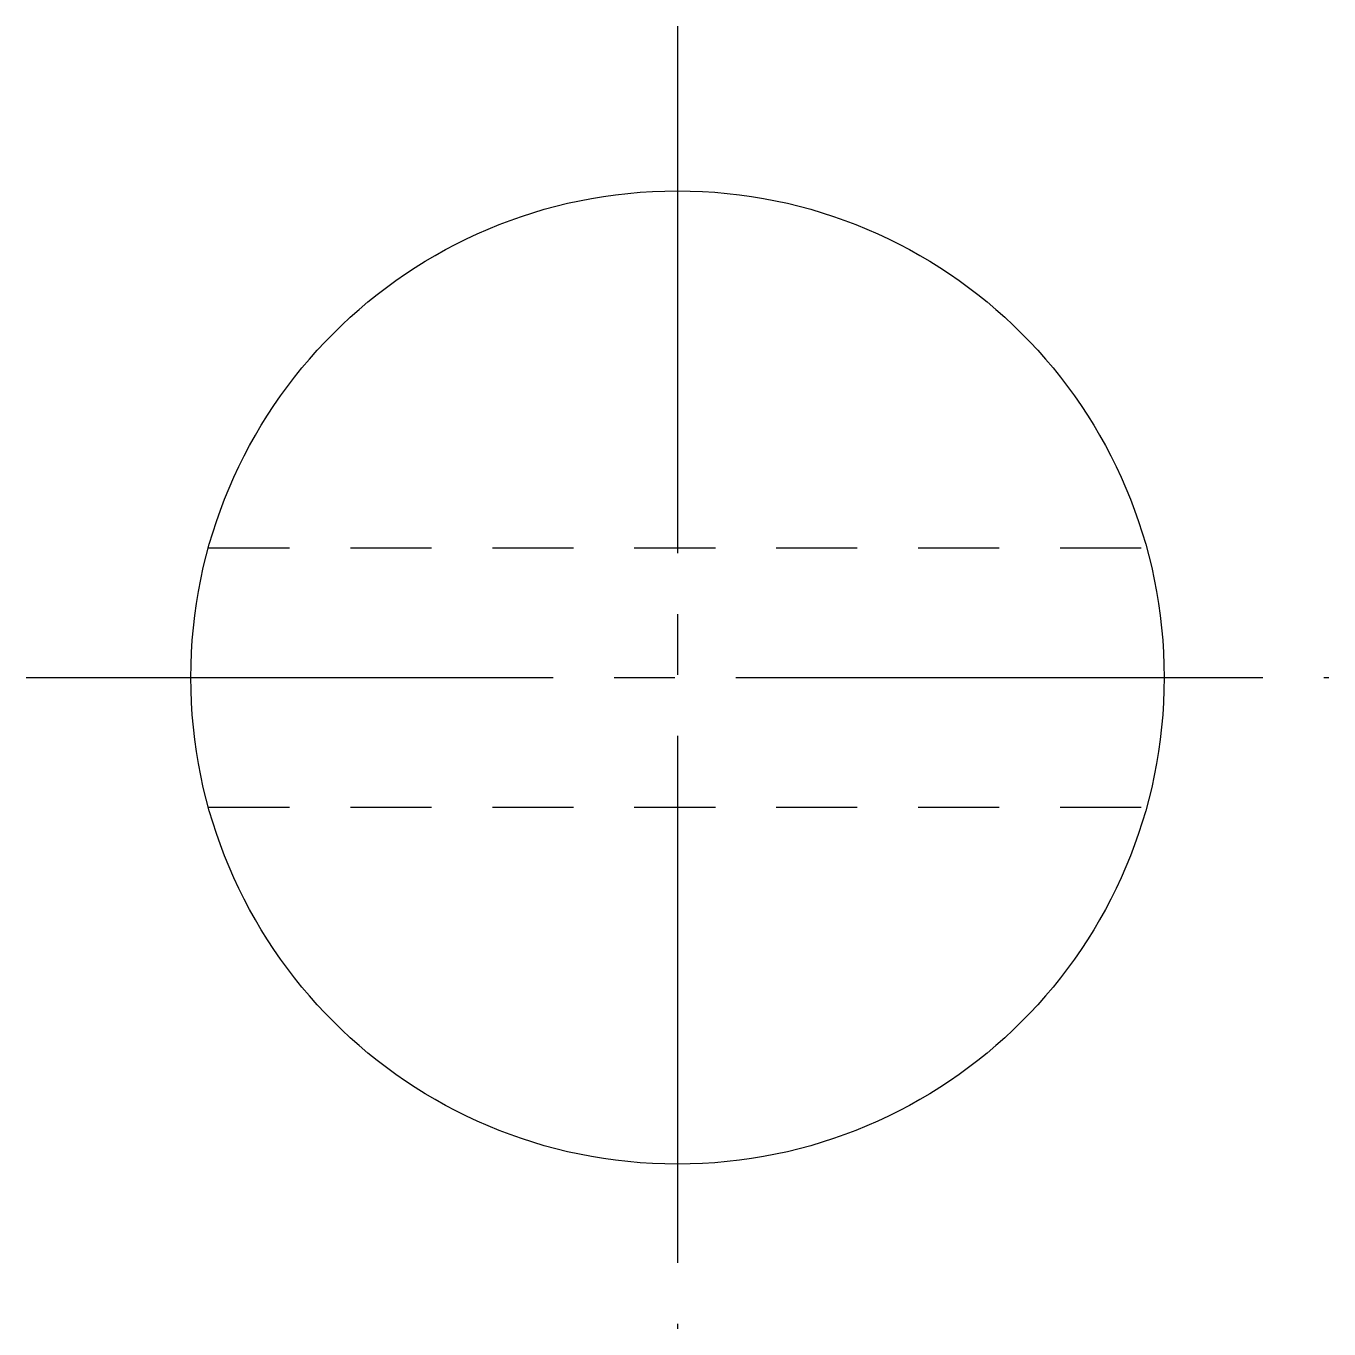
# Model space of a CAD drawing. Extents: x 21 to 330, y 20 to 230.
# Drawn here: x 321.82 to 329.85, y 221.63 to 229.66 of the extents above.
import ezdxf

# ---------------------------------------------------------------- set-up
doc = ezdxf.new("R2010")
doc.units = 0
doc.header["$LTSCALE"] = 0.25
doc.linetypes.add('CENTER', pattern=[17.5, 13, -1.5, 1.5, -1.5])
doc.linetypes.add('DASHED', pattern=[3.5, 2, -1.5])
doc.layers.get('0').update_dxf_attribs({"linetype": 'CONTINUOUS'})
doc.layers.add('CENTER', color=1, linetype='CENTER')

msp = doc.modelspace()

# ---------------------------------------------------------------- linework, layer by layer
at = {"color": 3, "linetype": 'DASHED'}
for p, q in [((322.9414, 226.4477), (328.7242, 226.4477)), ((322.9414, 224.8477), (328.7242, 224.8477))]:
    msp.add_line(p, q, dxfattribs=at)
msp.add_circle((325.8328, 225.6477), 3)
at = {"layer": 'CENTER', "color": 1, "linetype": 'CENTER'}
for p, q in [((325.8328, 229.6637), (325.8328, 221.6317)), ((321.8168, 225.6477), (329.8488, 225.6477))]:
    msp.add_line(p, q, dxfattribs=at)

doc.saveas('drawing.dxf')
